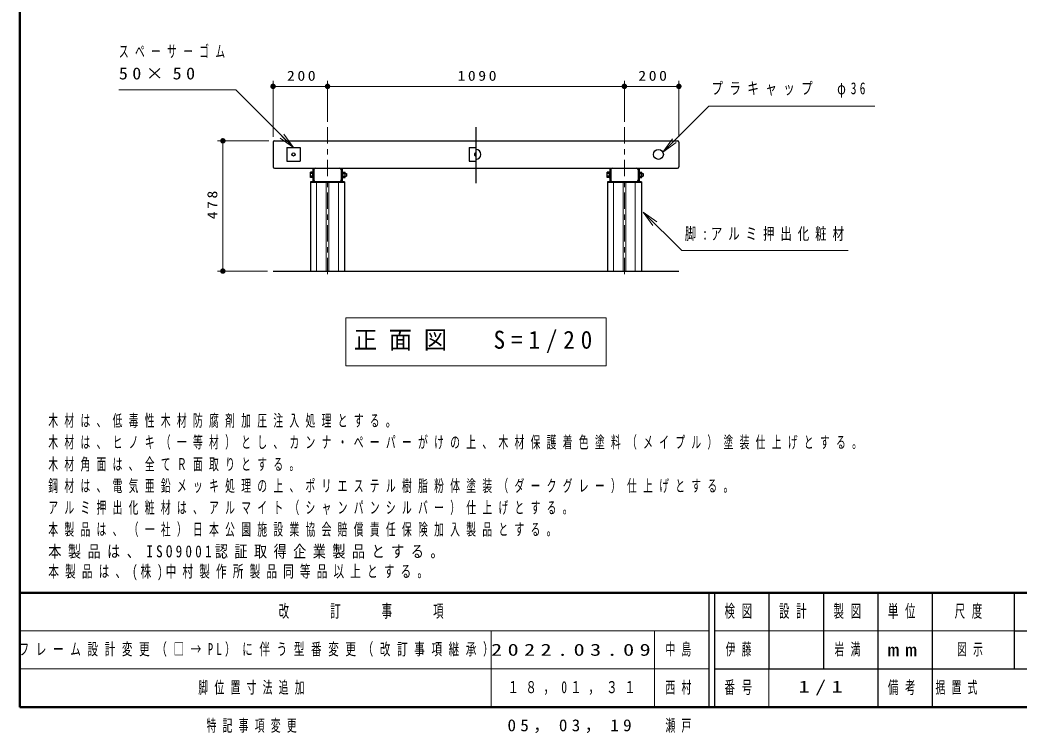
# Model space of a CAD drawing. Units: millimetres on the paper, scale 1:20. Extents: x -365 to 0, y -5 to 257.
# Drawn here: x -365 to -181.6, y -4.8 to 126.1 of the extents above; entities that cross this region are included whole.
import ezdxf

# ---------------------------------------------------------------- set-up
doc = ezdxf.new("R2010")
doc.units = ezdxf.units.MM
doc.linetypes.add('USER2', pattern=[6, 3, -1, 1, -1])
for name, color, linetype, lineweight in [('1_20', 7, 'Continuous', 25), ('CLASS1', 7, 'USER2', 13), ('LY_4', 7, 'Continuous', 13)]:
    doc.layers.add(name, color=color, linetype=linetype, lineweight=lineweight)
doc.layers.add('99', color=7, linetype='Continuous')
doc.styles.add('ＭＳ ゴシック', font='')
doc.styles.get('ＭＳ ゴシック').set_extended_font_data('MS Gothic')

# ---------------------------------------------------------------- blocks, each defined once
blk = doc.blocks.new('filled_dot')
at = {"color": 0, "linetype": 'Continuous', "lineweight": -2, "const_width": 1.25}
blk.add_lwpolyline([(-0.625, 0, 1), (0.625, 0, 1)], format="xyb", close=True, dxfattribs=at)

msp = doc.modelspace()

# ---------------------------------------------------------------- linework, layer by layer
at = {"layer": '1_20', "lineweight": 13}
for p, q in [((-318.531, 104.687), (-318.531, 114.937)), ((-318.531, 113.937), (-308.531, 113.937)), ((-308.531, 107.437), (-308.531, 114.937)), ((-308.531, 113.937), (-254.031, 113.937)), ((-254.031, 107.437), (-254.031, 114.937)), ((-254.031, 113.937), (-244.031, 113.937)), ((-244.031, 104.687), (-244.031, 114.937)), ((-314.782, 102.687), (-316.903, 104.808)), ((-316.55, 105.162), (-314.782, 102.687)), ((-319.281, 103.937), (-328.749, 103.937)), ((-327.749, 80.027), (-327.749, 103.937)), ((-314.782, 102.687), (-317.257, 104.455)), ((-246.982, 101.852), (-245.215, 104.327)), ((-246.982, 101.852), (-244.861, 103.973)), ((-244.508, 103.62), (-246.982, 101.852)), ((-310.531, 96.277), (-310.531, 80.027)), ((-308.781, 96.277), (-308.781, 80.027)), ((-308.281, 96.277), (-308.281, 80.027)), ((-306.531, 96.277), (-306.531, 80.027)), ((-256.031, 96.277), (-256.031, 80.027)), ((-254.281, 96.277), (-254.281, 80.027)), ((-253.781, 96.277), (-253.781, 80.027)), ((-252.031, 96.277), (-252.031, 80.027)), ((-248.795, 88.377), (-250.563, 90.852)), ((-250.563, 90.852), (-248.088, 89.084)), ((-250.563, 90.852), (-248.442, 88.73)), ((-319.531, 80.027), (-328.749, 80.027)), ((-305.181, 71.427), (-305.181, 62.627)), ((-257.381, 71.427), (-305.181, 71.427)), ((-257.381, 62.627), (-257.381, 71.427)), ((-305.181, 62.627), (-257.381, 62.627))]:
    msp.add_line(p, q, dxfattribs=at)
at = {"layer": '1_20', "linetype": 'USER2', "lineweight": 13}
for p, q in [((-308.531, 106.437), (-308.531, 78.527)), ((-254.031, 106.437), (-254.031, 78.527))]:
    msp.add_line(p, q, dxfattribs=at)
at = {"layer": '1_20'}
for p, q in [((-281.281, 106.437), (-281.281, 96.158)), ((-318.531, 103.687), (-318.531, 99.187)), ((-318.281, 103.937), (-244.281, 103.937)), ((-244.031, 103.687), (-244.031, 99.187)), ((-316.031, 102.687), (-316.031, 100.187)), ((-316.031, 102.687), (-313.531, 102.687)), ((-313.531, 102.687), (-313.531, 100.187)), ((-282.531, 102.687), (-281.281, 102.687)), ((-282.531, 102.687), (-282.531, 100.187)), ((-316.031, 100.187), (-313.531, 100.187)), ((-282.531, 100.187), (-281.281, 100.187)), ((-318.281, 98.937), (-244.281, 98.937)), ((-311.316, 98.178), (-311.666, 98.178)), ((-311.666, 97.196), (-311.666, 98.178)), ((-311.316, 97.932), (-311.666, 97.932)), ((-311.316, 97.441), (-311.666, 97.441)), ((-311.216, 98.212), (-311.316, 98.212)), ((-311.316, 98.212), (-311.316, 97.162)), ((-311.056, 98.777), (-311.216, 98.777)), ((-311.216, 98.777), (-311.216, 96.437)), ((-311.056, 98.777), (-311.056, 96.437)), ((-311.031, 98.617), (-311.031, 96.757)), ((-306.031, 98.617), (-306.031, 96.757)), ((-305.846, 98.777), (-306.006, 98.777)), ((-306.006, 98.777), (-306.006, 96.437)), ((-305.846, 98.777), (-305.846, 96.437)), ((-305.846, 98.147), (-305.721, 98.147)), ((-305.846, 97.227), (-305.721, 97.227)), ((-305.721, 98.178), (-305.321, 98.178)), ((-305.721, 97.196), (-305.721, 98.178)), ((-305.721, 97.932), (-305.321, 97.932)), ((-305.721, 97.441), (-305.321, 97.441)), ((-305.321, 97.196), (-305.321, 98.178)), ((-305.321, 97.937), (-305.066, 97.937)), ((-305.321, 97.437), (-305.066, 97.437)), ((-305.066, 97.937), (-305.066, 97.437)), ((-256.816, 98.178), (-257.166, 98.178)), ((-257.166, 97.196), (-257.166, 98.178)), ((-256.816, 97.932), (-257.166, 97.932)), ((-256.816, 97.441), (-257.166, 97.441)), ((-256.716, 98.212), (-256.816, 98.212)), ((-256.816, 98.212), (-256.816, 97.162)), ((-256.556, 98.777), (-256.716, 98.777)), ((-256.716, 98.777), (-256.716, 96.437)), ((-256.556, 98.777), (-256.556, 96.437)), ((-256.531, 98.617), (-256.531, 96.757)), ((-251.531, 98.617), (-251.531, 96.757)), ((-251.346, 98.777), (-251.506, 98.777)), ((-251.506, 98.777), (-251.506, 96.437)), ((-251.346, 98.777), (-251.346, 96.437)), ((-251.346, 98.147), (-251.221, 98.147)), ((-251.346, 97.227), (-251.221, 97.227)), ((-251.221, 98.178), (-250.821, 98.178)), ((-251.221, 97.196), (-251.221, 98.178)), ((-251.221, 97.932), (-250.821, 97.932)), ((-251.221, 97.441), (-250.821, 97.441)), ((-250.821, 97.196), (-250.821, 98.178)), ((-250.821, 97.937), (-250.566, 97.937)), ((-250.821, 97.437), (-250.566, 97.437)), ((-250.566, 97.937), (-250.566, 97.437)), ((-311.316, 97.196), (-311.666, 97.196)), ((-311.656, 96.437), (-311.656, 80.027)), ((-305.406, 96.437), (-311.656, 96.437)), ((-305.406, 96.277), (-311.656, 96.277)), ((-311.216, 97.162), (-311.316, 97.162)), ((-305.721, 97.196), (-305.321, 97.196)), ((-305.406, 96.437), (-305.406, 80.027)), ((-256.816, 97.196), (-257.166, 97.196)), ((-257.156, 96.437), (-257.156, 80.027)), ((-250.906, 96.437), (-257.156, 96.437)), ((-250.906, 96.277), (-257.156, 96.277)), ((-256.716, 97.162), (-256.816, 97.162)), ((-251.221, 97.196), (-250.821, 97.196)), ((-250.906, 96.437), (-250.906, 80.027)), ((-318.531, 80.027), (-244.031, 80.027))]:
    msp.add_line(p, q, dxfattribs=at)
at = {"layer": '1_20', "lineweight": 13}
for points in [[(-314.782, 102.687), (-325.389, 113.293), (-346.845, 113.293)], [(-246.982, 101.852), (-238.55, 110.285), (-208.043, 110.285)], [(-250.563, 90.852), (-243.492, 83.781), (-212.937, 83.781)]]:
    msp.add_lwpolyline(points, dxfattribs=at)
at = {"layer": '1_20'}
for centre, radius in [((-314.781, 101.437), 0.3), ((-247.781, 101.437), 0.9)]:
    msp.add_circle(centre, radius, dxfattribs=at)
for centre, radius, start, end in [((-318.281, 103.687), 0.25, 89.99998, 179.99996), ((-244.281, 103.687), 0.25, 0, 89.99998), ((-281.281, 101.437), 0.3, 89.99998, 270), ((-281.281, 101.437), 0.9, 270.00002, 89.99998), ((-318.281, 99.187), 0.25, 179.99998, 270.00003), ((-244.281, 99.187), 0.25, 270.00002, 0), ((-310.711, 98.617), 0.32, 89.99998, 179.99996), ((-306.351, 98.617), 0.32, 0, 89.99998), ((-256.211, 98.617), 0.32, 89.99998, 179.99996), ((-251.851, 98.617), 0.32, 0, 89.99998), ((-310.711, 96.757), 0.32, 179.99996, 269.99995), ((-306.351, 96.757), 0.32, 269.99996, 0), ((-256.211, 96.757), 0.32, 179.99996, 269.99995), ((-251.851, 96.757), 0.32, 269.99996, 0)]:
    msp.add_arc(centre, radius, start, end, dxfattribs=at)
at = {"layer": 'LY_4', "lineweight": 50}
for p, q in [((-365, 257), (-365, 0)), ((-365, 21), (0, 21)), ((-365, 0), (0, 0))]:
    msp.add_line(p, q, dxfattribs=at)
at = {"layer": 'LY_4', "color": 211, "lineweight": 25}
for p, q in [((-238.5, 21), (-238.5, 0)), ((-237.5, 21), (-237.5, 0)), ((-227.5, 21), (-227.5, 7)), ((-217.5, 21), (-217.5, 7)), ((-207.5, 21), (-207.5, 0)), ((-197.5, 21), (-197.5, 7)), ((-182.5, 21), (-182.5, 7)), ((-182.5, 14), (-70, 14)), ((-237.5, 7), (0, 7))]:
    msp.add_line(p, q, dxfattribs=at)
at = {"layer": 'LY_4'}
for p, q in [((-365, 14), (-238.5, 14)), ((-278.5, 14), (-278.5, 0)), ((-248.5, 14), (-248.5, 0)), ((-237.5, 14), (-182.5, 14)), ((-365, 7), (-238.5, 7)), ((-227.5, 7), (-227.5, 0))]:
    msp.add_line(p, q, dxfattribs=at)
at = {"layer": 'LY_4', "lineweight": 25}
msp.add_line((-197.5, 7), (-197.5, 0), dxfattribs=at)

# ---------------------------------------------------------------- block references
at = {"layer": '1_20', "lineweight": 13, "xscale": 0.4, "yscale": 0.4}
msp.add_blockref('filled_dot', (-318.531, 113.937), dxfattribs=at)
for p, rotation in [((-308.531, 113.937), 180), ((-254.031, 113.937), 180), ((-244.031, 113.937), 180), ((-327.749, 103.937), 270), ((-327.749, 80.027), 90)]:
    msp.add_blockref('filled_dot', p, dxfattribs=dict(at, rotation=rotation))

# ---------------------------------------------------------------- texts
at = {"layer": '1_20', "style": 'ＭＳ ゴシック'}
for s, insert, char_height, attachment_point in [('\\T1.64;\\W0.6;スペーサーゴム', (-346.845, 120.293), 2.199, 4), ('\\T1.5;\\W1.1;50×50', (-346.845, 116.293), 2.199, 4), ('\\T1.33;\\W1.15;200', (-313.114, 114.937), 1.833, 8), ('\\T1.33;\\W1.15;1090', (-280.86, 114.937), 1.833, 8), ('\\T1.33;\\W1.15;200', (-248.614, 114.937), 1.833, 8), ('\\T1.57;\\W0.7;プラキャップ\u3000φ36', (-238.043, 113.285), 2.199, 4), ('\\T1.52;\\W0.7;脚:アルミ押出化粧材', (-242.937, 86.781), 2.199, 4), ('\\T1.5;\\W0.95;正面図\u3000S=1/20', (-281.281, 67.027), 3.299, 5)]:
    msp.add_mtext(s, dxfattribs=dict(at, insert=insert, char_height=char_height, attachment_point=attachment_point))
at = {"layer": '1_20', "insert": (-328.749, 92.398), "char_height": 1.833, "attachment_point": 8, "rotation": 90, "style": 'ＭＳ ゴシック'}
msp.add_mtext('\\T1.33;\\W1.15;478', dxfattribs=at)
at = {"layer": '99', "char_height": 2.199, "style": 'ＭＳ ゴシック'}
for s, insert, attachment_point in [('\\T1.62;\\W0.65;フレーム設計変更（□→PL）に伴う型番変更（改訂事項継承）', (-365.25, 10.5), 4), ('\\T1.5;\\W1.35;2022.03.09', (-278.5, 10.5), 4), ('\\T1.64;\\W0.6;中島', (-246.5, 10.5), 4), ('\\T1.64;\\W0.6;伊藤', (-232.5, 10.5), 5), ('\\T1.64;\\W0.6;岩満', (-212.5, 10.5), 5), ('\\T1.64;\\W0.6;図示', (-190, 10.5), 5), ('\\T1.64;\\W0.6;脚位置寸法追加', (-332.25, 3.5), 4), ('\\T1.57;\\W0.7;１８，0１，３１', (-275.5, 3.5), 4), ('\\T1.64;\\W0.6;西村', (-246.5, 3.5), 4), ('\\T1.5;\\W1.35;1/1', (-217.5, 3.5), 5), ('\\T1.64;\\W0.6;据置式', (-192.5, 3.5), 5), ('\\T1.64;\\W0.6;特記事項変更', (-330.75, -3.5), 4), ('\\T1.5;\\W1.05;05，03，19', (-275.5, -3.5), 4), ('\\T1.64;\\W0.6;瀬戸', (-246.5, -3.5), 4)]:
    msp.add_mtext(s, dxfattribs=dict(at, insert=insert, attachment_point=attachment_point))
at = {"layer": 'CLASS1', "char_height": 2.199, "attachment_point": 7, "style": 'ＭＳ ゴシック'}
for s, insert in [('\\T1.64;\\W0.6;木材は、低毒性木材防腐剤加圧注入処理とする。', (-359.8, 51.241)), ('\\T1.64;\\W0.6;木材は、ヒノキ（一等材）とし、カンナ・ペーパーがけの上、木材保護着色塗料（メイプル）塗装仕上げとする。', (-359.8, 47.241)), ('\\T1.64;\\W0.6;木材角面は、全てＲ面取りとする。', (-359.8, 43.241)), ('\\T1.64;\\W0.6;鋼材は、電気亜鉛メッキ処理の上、ポリエステル樹脂粉体塗装（ダークグレー）仕上げとする。', (-359.8, 39.241)), ('\\T1.64;\\W0.6;アルミ押出化粧材は、アルマイト（シャンパンシルバー）仕上げとする。', (-359.8, 35.241)), ('\\T1.64;\\W0.6;本製品は、（一社）日本公園施設業協会賠償責任保険加入製品とする。', (-359.8, 31.241)), ('\\T1.5;\\W0.8;本製品は、ISO9001認証取得企業製品とする。', (-359.799, 27.241)), ('\\T1.58;\\W0.65;本製品は、(株)中村製作所製品同等品以上とする。', (-359.799, 23.241))]:
    msp.add_mtext(s, dxfattribs=dict(at, insert=insert))
at = {"layer": 'LY_4', "color": 4, "char_height": 2.346, "attachment_point": 5, "style": 'ＭＳ ゴシック'}
for s, insert in [('\\T1.64;\\W0.6;改\u3000\u3000訂\u3000\u3000事\u3000\u3000項', (-301.75, 17.5)), ('\\T1.64;\\W0.6;検図', (-232.5, 17.5)), ('\\T1.64;\\W0.6;設計', (-222.5, 17.5)), ('\\T1.64;\\W0.6;製図', (-212.5, 17.5)), ('\\T1.64;\\W0.6;単位', (-202.5, 17.5)), ('\\T1.64;\\W0.6;尺度', (-190.25, 17.5)), ('\\T1.5;\\W1.35;mm', (-202.5, 10.5)), ('\\T1.64;\\W0.6;番号', (-232.5, 3.5)), ('\\T1.64;\\W0.6;備考', (-202.5, 3.5))]:
    msp.add_mtext(s, dxfattribs=dict(at, insert=insert))

doc.saveas('drawing.dxf')
